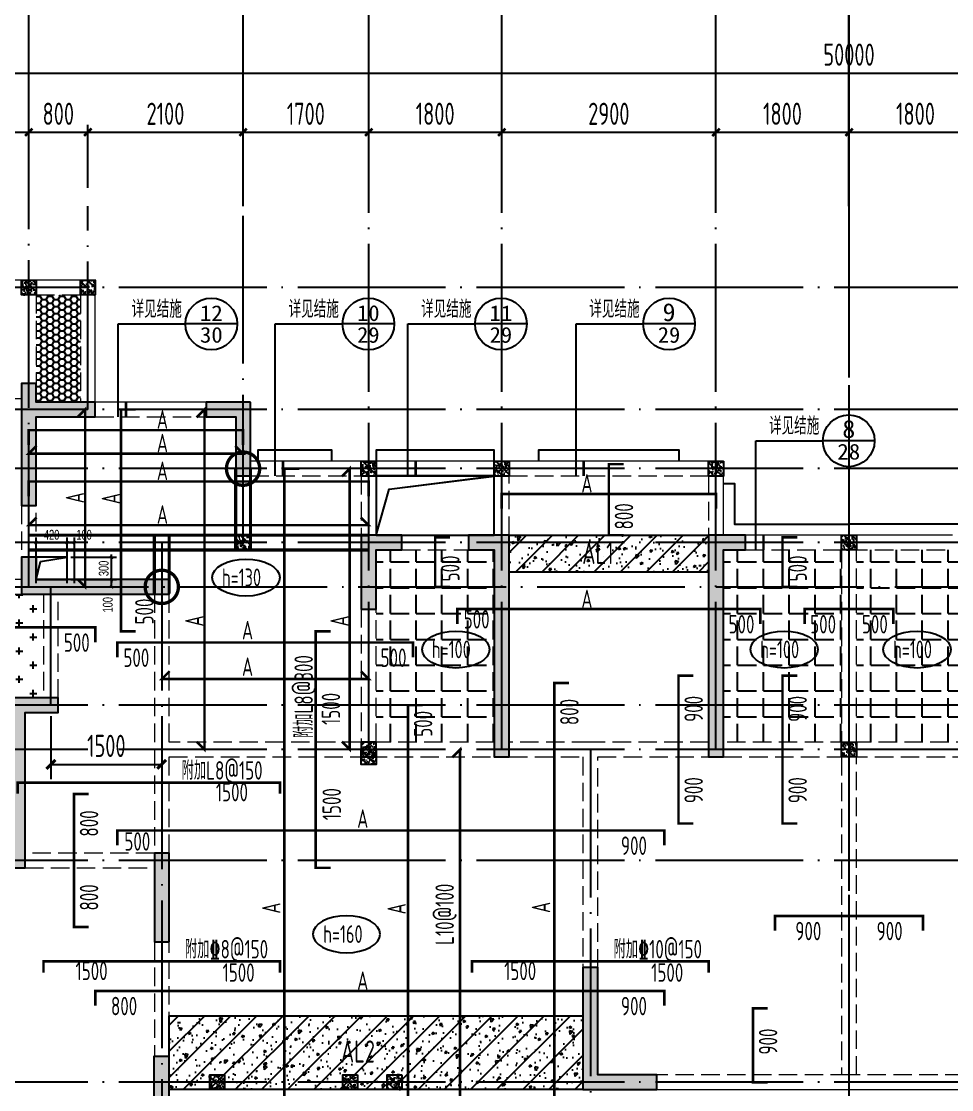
# Model space of a CAD drawing. Extents: x -1712635 to -854203, y -534641 to -21985.
# Drawn here: x -1233873 to -1221284, y -295147 to -280698 of the extents above; entities that cross this region are included whole.
import ezdxf
from ezdxf.enums import TextEntityAlignment as Align

# ---------------------------------------------------------------- set-up
doc = ezdxf.new("R2010")
doc.units = 0
doc.header["$LTSCALE"] = 1000
for name, pattern in [('CENTER', [8, 5, -1, 1, -1]), ('DASH', [0.35, 0.25, -0.1]), ('DASHED', [0.75, 0.5, -0.25]), ('DOTE', [2.42, 2, -0.2, 0.02, -0.2])]:
    doc.linetypes.add(name, pattern=pattern)
doc.layers.get('0').update_dxf_attribs({"linetype": 'CONTINUOUS'})
doc.layers.get('Defpoints').update_dxf_attribs({"linetype": 'CONTINUOUS'})
doc.layers.add('+公共字体', color=7, linetype='CONTINUOUS', lineweight=20)
for name, color, linetype in [('A-AXIS', 1, 'CONTINUOUS'), ('A-DOTE', 10, 'DOTE'), ('BEAM', 4, 'DASHED'), ('DIM_IDEN', 67, 'CONTINUOUS'), ('PUB_TEXT', 2, 'CONTINUOUS'), ('ROOF', 183, 'CONTINUOUS'), ('S-B板填充', 251, 'CONTINUOUS'), ('S-B板标注', 3, 'CONTINUOUS'), ('S-B板配筋', 6, 'CONTINUOUS'), ('S-B板配筋号', 7, 'CONTINUOUS'), ('S-C承台编号', 6, 'CONTINUOUS'), ('S-D洞口', 4, 'CONTINUOUS'), ('S-D洞口标注', 3, 'CONTINUOUS'), ('S-L主梁线', 4, 'DASH'), ('S-Q墙填充', 252, 'CONTINUOUS'), ('S-Q墙实线', 6, 'CONTINUOUS'), ('S-Q墙标注', 3, 'CONTINUOUS'), ('S-Y一般标注', 3, 'CONTINUOUS'), ('S-板正筋', 2, 'CONTINUOUS'), ('S-构造柱', 212, 'CONTINUOUS'), ('TEXT', 2, 'CONTINUOUS'), ('THIN', 7, 'CONTINUOUS'), ('水平筋标注', 7, 'CONTINUOUS'), ('看线', 251, 'CONTINUOUS')]:
    doc.layers.add(name, color=color, linetype=linetype)
doc.layers.add('配箍校核', color=34, linetype='CONTINUOUS', plot=False)
doc.styles.add('_TCH_AXIS', font='COMPLEX', dxfattribs={"bigfont": 'GBCBIG'})
doc.styles.add('_TCH_LABEL', font='simhei.ttf')
doc.styles.add('TSSD_DIMENSION', font='Tssdeng.shx', dxfattribs={"width": 0.7, "bigfont": 'tssdchn.shx'})
doc.styles.add('TSSD_REIN', font='tssdeng.shx', dxfattribs={"width": 0.7, "height": 300, "bigfont": 'tssdchn.shx'})
doc.styles.add('结构文字', font='zstxt.shx', dxfattribs={"width": 0.7, "bigfont": 'zshz.shx'})
doc.dimstyles.new('STRUCK', dxfattribs={"dimtxt": 400, "dimasz": 121, "dimexe": 200, "dimexo": 150, "dimgap": 115, "dimtad": 1, "dimdec": 0, "dimdsep": 46, "dimtxsty": '结构文字', "dimblk": 'ARCHTICK', "dimcen": 400, "dimclrd": 3, "dimclre": 3, "dimclrt": 7, "dimadec": 0, "dimazin": 0, "dimtfac": 1, "dimtdec": 0, "dimtix": 1, "dimtmove": 2, "dimatfit": 3, "dimldrblk": '_DIMX', "dimfxl": 0, "dimtolj": 1, "dimtzin": 0, "dimarcsym": 0})
doc.dimstyles.new('STRUCK30', dxfattribs={"dimscale": 0.33333, "dimtxt": 400, "dimasz": 121, "dimexe": 200, "dimexo": 150, "dimgap": 115, "dimtad": 1, "dimdec": 0, "dimdsep": 46, "dimtxsty": '结构文字', "dimblk": 'ARCHTICK', "dimcen": 400, "dimclrd": 3, "dimclre": 3, "dimclrt": 7, "dimadec": 0, "dimazin": 0, "dimtfac": 1, "dimtdec": 0, "dimtix": 1, "dimtmove": 2, "dimatfit": 3, "dimldrblk": '_DIMX', "dimfxl": 0, "dimtolj": 1, "dimtzin": 0, "dimarcsym": 0})
doc.dimstyles.new('TSSD_100_100', dxfattribs={"dimtxt": 300, "dimasz": 100, "dimexe": 100, "dimexo": 250, "dimgap": 100, "dimtad": 1, "dimdec": 0, "dimzin": 0, "dimdsep": 46, "dimtxsty": 'TSSD_DIMENSION', "dimblk": 'ARCHTICK', "dimcen": 0, "dimdle": 100, "dimclrt": 7, "dimadec": 0, "dimazin": 0, "dimtfac": 1, "dimtdec": 0, "dimtix": 1, "dimtmove": 2, "dimatfit": 3, "dimldrblk": 'ARCHTICK', "dimfxl": 0, "dimtolj": 1, "dimtzin": 0, "dimarcsym": 0})

# ---------------------------------------------------------------- blocks, each defined once
blk = doc.blocks.new('_ArchTick')
at = {"color": 0, "const_width": 0.35}
blk.add_lwpolyline([(-0.5, -0.5), (0.5, 0.5)], dxfattribs=at)
blk = doc.blocks.new('*D122')
at = {"layer": 'Defpoints', "color": 0}
for p in [(18500, 19250), (15700, 18250), (18500, 18250)]:
    blk.add_point(p, dxfattribs=at)
at = {"layer": 'S-Y一般标注', "color": 0, "lineweight": -2}
for p, q in [((15600, 19250), (18600, 19250)), ((15700, 18500), (15700, 19350)), ((18500, 18500), (18500, 19350))]:
    blk.add_line(p, q, dxfattribs=at)
at = {"layer": 'S-Y一般标注', "color": 0, "lineweight": -2, "xscale": 100, "yscale": 100, "zscale": 100, "rotation": 180}
blk.add_blockref('_ArchTick', (15700, 19250), dxfattribs=at)
at = {"layer": 'S-Y一般标注', "color": 0, "lineweight": -2, "xscale": 100, "yscale": 100, "zscale": 100}
blk.add_blockref('_ArchTick', (18500, 19250), dxfattribs=at)
at = {"layer": 'S-Y一般标注', "color": 7, "insert": (17100, 19500), "char_height": 300, "attachment_point": 5, "style": 'TSSD_DIMENSION'}
blk.add_mtext('\\A1;2800', dxfattribs=at)
blk = doc.blocks.new('*D123')
at = {"layer": 'Defpoints', "color": 0}
for p in [(19300, 19250), (18500, 18250), (19300, 18250)]:
    blk.add_point(p, dxfattribs=at)
at = {"layer": 'S-Y一般标注', "color": 0, "lineweight": -2}
for p, q in [((18400, 19250), (19400, 19250)), ((18500, 18500), (18500, 19350)), ((19300, 18500), (19300, 19350))]:
    blk.add_line(p, q, dxfattribs=at)
at = {"layer": 'S-Y一般标注', "color": 0, "lineweight": -2, "xscale": 100, "yscale": 100, "zscale": 100, "rotation": 180}
blk.add_blockref('_ArchTick', (18500, 19250), dxfattribs=at)
at = {"layer": 'S-Y一般标注', "color": 0, "lineweight": -2, "xscale": 100, "yscale": 100, "zscale": 100}
blk.add_blockref('_ArchTick', (19300, 19250), dxfattribs=at)
at = {"layer": 'S-Y一般标注', "color": 7, "insert": (18900, 19500), "char_height": 300, "attachment_point": 5, "style": 'TSSD_DIMENSION'}
blk.add_mtext('\\A1;800', dxfattribs=at)
blk = doc.blocks.new('*D124')
at = {"layer": 'Defpoints', "color": 0}
for p in [(23100, 19250), (21400, 18250), (23100, 18250)]:
    blk.add_point(p, dxfattribs=at)
at = {"layer": 'S-Y一般标注', "color": 0, "lineweight": -2}
for p, q in [((21300, 19250), (23200, 19250)), ((21400, 18500), (21400, 19350)), ((23100, 18500), (23100, 19350))]:
    blk.add_line(p, q, dxfattribs=at)
at = {"layer": 'S-Y一般标注', "color": 0, "lineweight": -2, "xscale": 100, "yscale": 100, "zscale": 100, "rotation": 180}
blk.add_blockref('_ArchTick', (21400, 19250), dxfattribs=at)
at = {"layer": 'S-Y一般标注', "color": 0, "lineweight": -2, "xscale": 100, "yscale": 100, "zscale": 100}
blk.add_blockref('_ArchTick', (23100, 19250), dxfattribs=at)
at = {"layer": 'S-Y一般标注', "color": 7, "insert": (22250, 19500), "char_height": 300, "attachment_point": 5, "style": 'TSSD_DIMENSION'}
blk.add_mtext('\\A1;1700', dxfattribs=at)
blk = doc.blocks.new('*D125')
at = {"layer": 'Defpoints', "color": 0}
for p in [(24900, 19250), (23100, 18250), (24900, 18250)]:
    blk.add_point(p, dxfattribs=at)
at = {"layer": 'S-Y一般标注', "color": 0, "lineweight": -2}
for p, q in [((23000, 19250), (25000, 19250)), ((23100, 18500), (23100, 19350)), ((24900, 18500), (24900, 19350))]:
    blk.add_line(p, q, dxfattribs=at)
at = {"layer": 'S-Y一般标注', "color": 0, "lineweight": -2, "xscale": 100, "yscale": 100, "zscale": 100, "rotation": 180}
blk.add_blockref('_ArchTick', (23100, 19250), dxfattribs=at)
at = {"layer": 'S-Y一般标注', "color": 0, "lineweight": -2, "xscale": 100, "yscale": 100, "zscale": 100}
blk.add_blockref('_ArchTick', (24900, 19250), dxfattribs=at)
at = {"layer": 'S-Y一般标注', "color": 7, "insert": (24000, 19500), "char_height": 300, "attachment_point": 5, "style": 'TSSD_DIMENSION'}
blk.add_mtext('\\A1;1800', dxfattribs=at)
blk = doc.blocks.new('*D126')
at = {"layer": 'Defpoints', "color": 0}
for p in [(27800, 19250), (24900, 18250), (27800, 18250)]:
    blk.add_point(p, dxfattribs=at)
at = {"layer": 'S-Y一般标注', "color": 0, "lineweight": -2}
for p, q in [((24800, 19250), (27900, 19250)), ((24900, 18500), (24900, 19350)), ((27800, 18500), (27800, 19350))]:
    blk.add_line(p, q, dxfattribs=at)
at = {"layer": 'S-Y一般标注', "color": 0, "lineweight": -2, "xscale": 100, "yscale": 100, "zscale": 100, "rotation": 180}
blk.add_blockref('_ArchTick', (24900, 19250), dxfattribs=at)
at = {"layer": 'S-Y一般标注', "color": 0, "lineweight": -2, "xscale": 100, "yscale": 100, "zscale": 100}
blk.add_blockref('_ArchTick', (27800, 19250), dxfattribs=at)
at = {"layer": 'S-Y一般标注', "color": 7, "insert": (26350, 19500), "char_height": 300, "attachment_point": 5, "style": 'TSSD_DIMENSION'}
blk.add_mtext('\\A1;2900', dxfattribs=at)
blk = doc.blocks.new('*D127')
at = {"layer": 'Defpoints', "color": 0}
for p in [(29600, 19250), (27800, 18250), (29600, 18250)]:
    blk.add_point(p, dxfattribs=at)
at = {"layer": 'S-Y一般标注', "color": 0, "lineweight": -2}
for p, q in [((27700, 19250), (29700, 19250)), ((27800, 18500), (27800, 19350)), ((29600, 18500), (29600, 19350))]:
    blk.add_line(p, q, dxfattribs=at)
at = {"layer": 'S-Y一般标注', "color": 0, "lineweight": -2, "xscale": 100, "yscale": 100, "zscale": 100, "rotation": 180}
blk.add_blockref('_ArchTick', (27800, 19250), dxfattribs=at)
at = {"layer": 'S-Y一般标注', "color": 0, "lineweight": -2, "xscale": 100, "yscale": 100, "zscale": 100}
blk.add_blockref('_ArchTick', (29600, 19250), dxfattribs=at)
at = {"layer": 'S-Y一般标注', "color": 7, "insert": (28700, 19500), "char_height": 300, "attachment_point": 5, "style": 'TSSD_DIMENSION'}
blk.add_mtext('\\A1;1800', dxfattribs=at)
blk = doc.blocks.new('*D128')
at = {"layer": 'Defpoints', "color": 0}
for p in [(31400, 19250), (29600, 18250), (31400, 18250)]:
    blk.add_point(p, dxfattribs=at)
at = {"layer": 'S-Y一般标注', "color": 0, "lineweight": -2}
for p, q in [((29500, 19250), (31500, 19250)), ((29600, 18500), (29600, 19350)), ((31400, 18500), (31400, 19350))]:
    blk.add_line(p, q, dxfattribs=at)
at = {"layer": 'S-Y一般标注', "color": 0, "lineweight": -2, "xscale": 100, "yscale": 100, "zscale": 100, "rotation": 180}
blk.add_blockref('_ArchTick', (29600, 19250), dxfattribs=at)
at = {"layer": 'S-Y一般标注', "color": 0, "lineweight": -2, "xscale": 100, "yscale": 100, "zscale": 100}
blk.add_blockref('_ArchTick', (31400, 19250), dxfattribs=at)
at = {"layer": 'S-Y一般标注', "color": 7, "insert": (30500, 19500), "char_height": 300, "attachment_point": 5, "style": 'TSSD_DIMENSION'}
blk.add_mtext('\\A1;1800', dxfattribs=at)
blk = doc.blocks.new('*D139')
at = {"layer": 'Defpoints', "color": 0}
for p in [(54600, 20050), (4600, 18250), (54600, 18250)]:
    blk.add_point(p, dxfattribs=at)
at = {"layer": 'S-Y一般标注', "color": 0, "lineweight": -2}
for p, q in [((4600, 18500), (4600, 20150)), ((54600, 18500), (54600, 20150)), ((4500, 20050), (54700, 20050))]:
    blk.add_line(p, q, dxfattribs=at)
at = {"layer": 'S-Y一般标注', "color": 0, "lineweight": -2, "xscale": 100, "yscale": 100, "zscale": 100, "rotation": 180}
blk.add_blockref('_ArchTick', (4600, 20050), dxfattribs=at)
at = {"layer": 'S-Y一般标注', "color": 0, "lineweight": -2, "xscale": 100, "yscale": 100, "zscale": 100}
blk.add_blockref('_ArchTick', (54600, 20050), dxfattribs=at)
at = {"layer": 'S-Y一般标注', "color": 7, "insert": (29600, 20300), "char_height": 300, "attachment_point": 5, "style": 'TSSD_DIMENSION'}
blk.add_mtext('\\A1;50000', dxfattribs=at)
blk = doc.blocks.new('*D151')
at = {"layer": 'Defpoints', "color": 0}
for p in [(21400, 19250), (19300, 18250), (21400, 18250)]:
    blk.add_point(p, dxfattribs=at)
at = {"layer": 'S-Y一般标注', "color": 0, "lineweight": -2}
for p, q in [((19200, 19250), (21500, 19250)), ((19300, 18500), (19300, 19350)), ((21400, 18500), (21400, 19350))]:
    blk.add_line(p, q, dxfattribs=at)
at = {"layer": 'S-Y一般标注', "color": 0, "lineweight": -2, "xscale": 100, "yscale": 100, "zscale": 100, "rotation": 180}
blk.add_blockref('_ArchTick', (19300, 19250), dxfattribs=at)
at = {"layer": 'S-Y一般标注', "color": 0, "lineweight": -2, "xscale": 100, "yscale": 100, "zscale": 100}
blk.add_blockref('_ArchTick', (21400, 19250), dxfattribs=at)
at = {"layer": 'S-Y一般标注', "color": 7, "insert": (20350, 19500), "char_height": 300, "attachment_point": 5, "style": 'TSSD_DIMENSION'}
blk.add_mtext('\\A1;2100', dxfattribs=at)
blk = doc.blocks.new('20210729.03504727')
at = {"layer": '看线', "color": 202, "ltscale": 0.5}
for points in [[(17500, 10800), (17500, 10950), (16500, 10950), (16500, 10800)], [(19700, 10800), (19700, 10950), (18100, 10950), (18100, 10800)], [(22200, 10800), (22200, 10950), (20300, 10950), (20300, 10800)], [(22800, 10500), (22950, 10500), (22950, 9950), (24500, 9950)], [(26200, 10500), (26050, 10500), (26050, 9950), (24500, 9950)]]:
    blk.add_lwpolyline(points, dxfattribs=at)
blk = doc.blocks.new('*D1385')
at = {"layer": 'Defpoints', "color": 0}
for p in [(-1233253, -287947), (-1232653, -287947), (-1233253, -288247)]:
    blk.add_point(p, dxfattribs=at)
at = {"layer": 'S-D洞口标注', "color": 3, "lineweight": -2}
for p, q in [((-1233203, -287947), (-1232586, -287947)), ((-1232653, -287947), (-1232653, -287907)), ((-1232653, -288247), (-1232653, -287947)), ((-1233203, -288247), (-1232586, -288247)), ((-1232653, -288247), (-1232653, -288287))]:
    blk.add_line(p, q, dxfattribs=at)
at = {"layer": 'S-D洞口标注', "color": 3, "lineweight": -2, "xscale": 40.33293, "yscale": 40.33293, "zscale": 40.33293}
for p, rotation in [((-1232653, -287947), 270), ((-1232653, -288247), 90)]:
    blk.add_blockref('_ArchTick', p, dxfattribs=dict(at, rotation=rotation))
at = {"layer": 'S-D洞口标注', "color": 7, "insert": (-1232758, -288097), "char_height": 133.3, "attachment_point": 5, "rotation": 90, "style": '结构文字'}
blk.add_mtext('\\A1;300', dxfattribs=at)
blk = doc.blocks.new('_DIMX')
blk.add_line((-150, 0), (150, 0))
at = {"const_width": 50}
blk.add_lwpolyline([(-70, -70), (70, 70)], dxfattribs=at)
blk = doc.blocks.new('*D1386')
at = {"layer": 'Defpoints', "color": 0}
for p in [(-1233253, -287748), (-1233673, -288348), (-1233253, -288347)]:
    blk.add_point(p, dxfattribs=at)
at = {"layer": 'S-D洞口标注', "color": 3, "lineweight": -2}
for p, q in [((-1233673, -288298), (-1233673, -287681)), ((-1233253, -288297), (-1233253, -287681)), ((-1233673, -287748), (-1233253, -287748))]:
    blk.add_line(p, q, dxfattribs=at)
at = {"layer": 'S-D洞口标注', "color": 3, "lineweight": -2, "xscale": 40.33293, "yscale": 40.33293, "zscale": 40.33293, "rotation": 180}
blk.add_blockref('_ArchTick', (-1233673, -287748), dxfattribs=at)
at = {"layer": 'S-D洞口标注', "color": 3, "lineweight": -2, "xscale": 40.33293, "yscale": 40.33293, "zscale": 40.33293}
blk.add_blockref('_ArchTick', (-1233253, -287748), dxfattribs=at)
at = {"layer": 'S-D洞口标注', "color": 7, "insert": (-1233463, -287643), "char_height": 133.3, "attachment_point": 5, "style": '结构文字'}
blk.add_mtext('\\A1;420', dxfattribs=at)
blk = doc.blocks.new('*D1387')
at = {"layer": 'Defpoints', "color": 0}
for p in [(-1233153, -287748), (-1233253, -288347), (-1233153, -288347)]:
    blk.add_point(p, dxfattribs=at)
at = {"layer": 'S-D洞口标注', "color": 3, "lineweight": -2}
for p, q in [((-1233253, -288297), (-1233253, -287681)), ((-1233153, -288297), (-1233153, -287681)), ((-1233253, -287748), (-1233153, -287748))]:
    blk.add_line(p, q, dxfattribs=at)
at = {"layer": 'S-D洞口标注', "color": 3, "lineweight": -2, "xscale": 40.33293, "yscale": 40.33293, "zscale": 40.33293, "rotation": 180}
blk.add_blockref('_ArchTick', (-1233253, -287748), dxfattribs=at)
at = {"layer": 'S-D洞口标注', "color": 3, "lineweight": -2, "xscale": 40.33293, "yscale": 40.33293, "zscale": 40.33293}
blk.add_blockref('_ArchTick', (-1233153, -287748), dxfattribs=at)
at = {"layer": 'S-D洞口标注', "color": 7, "insert": (-1233024, -287643), "char_height": 133.3, "attachment_point": 5, "style": '结构文字'}
blk.add_mtext('\\A1;100', dxfattribs=at)
blk = doc.blocks.new('*D1388')
at = {"layer": 'Defpoints', "color": 0}
for p in [(-1233253, -288247), (-1232653, -288247), (-1233253, -288347)]:
    blk.add_point(p, dxfattribs=at)
at = {"layer": 'S-D洞口标注', "color": 3, "lineweight": -2}
for p, q in [((-1233203, -288247), (-1232586, -288247)), ((-1232653, -288347), (-1232653, -288247)), ((-1233203, -288347), (-1232586, -288347))]:
    blk.add_line(p, q, dxfattribs=at)
at = {"layer": 'S-D洞口标注', "color": 3, "lineweight": -2, "xscale": 40.33293, "yscale": 40.33293, "zscale": 40.33293}
for p, rotation in [((-1232653, -288247), 90), ((-1232653, -288347), 270)]:
    blk.add_blockref('_ArchTick', p, dxfattribs=dict(at, rotation=rotation))
at = {"layer": 'S-D洞口标注', "color": 7, "insert": (-1232703, -288589), "char_height": 133.3, "attachment_point": 5, "rotation": 90, "style": '结构文字'}
blk.add_mtext('\\A1;100', dxfattribs=at)
blk = doc.blocks.new('20210803.22403995')
at = {"layer": '+公共字体', "color": 2, "const_width": 45}
for points in [[(-847438, -168387, 1), (-847438, -167937, 1), (-847438, -168387, -1)], [(-848538, -169986, 1), (-848538, -169536, 1), (-848538, -169986, -1)]]:
    blk.add_lwpolyline(points, format="xyb", dxfattribs=at)
blk = doc.blocks.new('20210807.15312446')
at = {"layer": 'S-Q墙填充'}
h = blk.add_hatch(color=252, dxfattribs=at)
h.dxf.hatch_style = 1
h.paths.add_polyline_path([(74816, 67840), (74816, 66540), (75016, 66540), (75016, 67740), (75815, 67740), (75815, 67940), (75016, 67940), (75016, 68190), (74816, 68190)])
h = blk.add_hatch(color=252, dxfattribs=at)
h.dxf.hatch_style = 1
h.paths.add_polyline_path([(77916, 67940), (77316, 67940), (77316, 67740), (77716, 67740), (77716, 66940), (77916, 66940)])
h = blk.add_hatch(color=252, dxfattribs=at)
h.dxf.hatch_style = 1
h.paths.add_polyline_path([(79416, 66140), (79416, 65140), (79616, 65140), (79616, 65940), (79966, 65940), (79966, 66140)])
h = blk.add_hatch(color=252, dxfattribs=at)
h.dxf.hatch_style = 1
h.paths.add_polyline_path([(81416, 66140), (80866, 66140), (80866, 65940), (81216, 65940), (81216, 63140), (81416, 63140)])
h = blk.add_hatch(color=252, dxfattribs=at)
h.dxf.hatch_style = 1
h.paths.add_polyline_path([(84116, 66140), (84116, 63140), (84316, 63140), (84316, 65940), (84616, 65940), (84616, 66140)])
h = blk.add_hatch(color=252, dxfattribs=at)
h.dxf.hatch_style = 1
h.paths.add_polyline_path([(75016, 65540), (75016, 65840), (74816, 65840), (74816, 65340), (75216, 65340), (76816, 65340), (76816, 65540), (75216, 65540)])
h = blk.add_hatch(color=252, dxfattribs=at)
h.dxf.hatch_style = 1
h.paths.add_polyline_path([(74866, 61640), (74866, 63740), (75316, 63740), (75316, 63940), (74666, 63940), (74666, 61840), (74466, 61840), (74466, 61640)])
h = blk.add_hatch(color=252, dxfattribs=at)
h.dxf.hatch_style = 1
h.paths.add_polyline_path([(76816, 60640), (76816, 61840), (76616, 61840), (76616, 60640)])
h = blk.add_hatch(color=252, dxfattribs=at)
h.dxf.hatch_style = 1
h.paths.add_polyline_path([(82416, 58640), (83316, 58640), (83416, 58640), (83416, 58840), (83316, 58840), (82616, 58840), (82616, 60290), (82416, 60290)])
h = blk.add_hatch(color=252, dxfattribs=at)
h.dxf.hatch_style = 1
h.paths.add_polyline_path([(76813, 57440), (76063, 57440), (76063, 57640), (76613, 57640), (76613, 58740), (76613, 59090), (76813, 59090), (76813, 58740)])
at = {"layer": 'S-D洞口', "color": 5}
blk.add_lwpolyline([(79616, 66140), (81216, 66140), (81216, 66940), (79616, 66940), (79616, 66140), (79793, 66762), (81216, 66940)], dxfattribs=at)
at = {"layer": 'S-L主梁线', "linetype": 'ByBlock', "lineweight": 18}
for p, q in [((74915, 69590), (72116, 69590)), ((75816, 69590), (74915, 69590)), ((75815, 67940), (75816, 69590)), ((77316, 67939), (75815, 67939)), ((79516, 67140), (77916, 67140)), ((81316, 67140), (79516, 67140)), ((84316, 67140), (81316, 67140)), ((84316, 66140), (84316, 67140)), ((79616, 66940), (81216, 66940)), ((79616, 66140), (79616, 66940)), ((81216, 66940), (81216, 66140)), ((80866, 66140), (79966, 66140)), ((86016, 66140), (84616, 66140)), ((87416, 66140), (86016, 66140)), ((83416, 58640), (86016, 58640)), ((86016, 58640), (88616, 58640))]:
    blk.add_line(p, q, dxfattribs=at)
at = {"layer": 'S-L主梁线', "linetype": 'DASH', "lineweight": 18}
for p, q in [((75015, 69390), (75616, 69390)), ((75015, 69390), (75016, 68190)), ((75616, 69390), (75615, 67940)), ((75016, 68090), (75016, 68190)), ((72216, 67990), (74816, 67990)), ((75815, 67740), (77316, 67740)), ((77916, 66940), (79416, 66940)), ((79416, 66940), (79416, 66140)), ((81416, 66940), (84116, 66940)), ((81416, 66140), (81416, 66940)), ((84116, 66940), (84116, 66140)), ((74816, 66540), (74816, 65840)), ((75016, 65840), (75016, 66540)), ((79966, 65940), (80866, 65940)), ((84616, 65940), (86016, 65940)), ((85916, 65940), (85916, 63340)), ((86016, 65940), (87416, 65940)), ((86116, 63340), (86116, 65940)), ((74816, 65540), (72216, 65540)), ((72216, 65340), (74816, 65340)), ((75116, 65340), (75116, 63940)), ((75316, 63940), (75316, 65340)), ((76616, 65340), (76616, 63240)), ((76816, 63340), (76816, 65340)), ((79416, 65140), (79416, 63340)), ((79616, 63340), (79616, 65140)), ((79416, 63340), (76816, 63340)), ((81216, 63340), (79616, 63340)), ((82516, 63340), (81416, 63340)), ((84116, 63340), (82516, 63340)), ((86016, 63340), (84316, 63340)), ((87716, 63340), (86016, 63340)), ((76616, 63240), (76616, 61840)), ((76816, 63140), (79516, 63140)), ((76816, 61840), (76816, 63140)), ((79516, 63140), (81216, 63140)), ((81416, 63140), (82416, 63140)), ((82416, 63140), (82416, 60290)), ((82616, 63140), (84116, 63140)), ((82616, 60290), (82616, 63140)), ((84316, 63140), (86016, 63140)), ((85916, 63140), (85916, 58840)), ((86016, 63140), (87716, 63140)), ((86116, 58840), (86116, 63140)), ((76616, 61840), (74866, 61840)), ((74866, 61640), (76616, 61640)), ((76616, 60640), (76616, 59090)), ((76816, 59090), (76816, 60640)), ((86016, 58840), (83416, 58840)), ((88616, 58840), (86016, 58840))]:
    blk.add_line(p, q, dxfattribs=at)
at = {"layer": 'S-Q墙实线'}
for points in [[(74816, 67840), (74816, 66540), (75016, 66540), (75016, 67740), (75815, 67740), (75815, 67940), (75016, 67940), (75016, 68190), (74816, 68190)], [(77916, 67940), (77316, 67940), (77316, 67740), (77716, 67740), (77716, 66940), (77916, 66940)], [(79416, 66140), (79416, 65140), (79616, 65140), (79616, 65940), (79966, 65940), (79966, 66140)], [(81416, 66140), (80866, 66140), (80866, 65940), (81216, 65940), (81216, 63140), (81416, 63140)], [(84116, 66140), (84116, 63140), (84316, 63140), (84316, 65940), (84616, 65940), (84616, 66140)], [(75016, 65540), (75016, 65840), (74816, 65840), (74816, 65340), (75216, 65340), (76816, 65340), (76816, 65540), (75216, 65540)], [(74866, 61640), (74866, 63740), (75316, 63740), (75316, 63940), (74666, 63940), (74666, 61840), (74466, 61840), (74466, 61640)], [(76816, 60640), (76816, 61840), (76616, 61840), (76616, 60640)], [(82416, 58640), (83316, 58640), (83416, 58640), (83416, 58840), (83316, 58840), (82616, 58840), (82616, 60290), (82416, 60290)], [(76813, 57440), (76063, 57440), (76063, 57640), (76613, 57640), (76613, 58740), (76613, 59090), (76813, 59090), (76813, 58740)]]:
    blk.add_lwpolyline(points, close=True, dxfattribs=at)
blk = doc.blocks.new('20210730.02141516')
at = {"layer": 'S-构造柱'}
h = blk.add_hatch(dxfattribs=at)
h.set_pattern_fill('ARMORED', color=256, scale=15, angle=-90, style=0)
h.set_pattern_definition([(320, (-154189.41, 3278673.45), (-9.4128202, -107.5890274), [11.25, -123.75]), (265, (-154189.41, 3278673.45), (112.82882, 20.8127), [9, -99]), (10.4514, (-154190.19, 3278664.49), (103.4159313, -86.7764073), [9.5610285, -105.1713168]), (316.1842, (-154159.41, 3278673.45), (-24.827852, -160.0861573), [16.875, -185.625]), (6.6356, (-154161.48, 3278660.11), (146.117681, -140.199406), [14.341543, -157.75695]), (261.1842, (-154159.41, 3278673.45), (146.11779, -140.199292), [13.5, -148.5]), (291, (-154166.91, 3278658.45), (-60.3928336, -89.5360578), [11.25, -123.75]), (236, (-154166.91, 3278658.45), (108.7725068, -36.4972998), [9, -99]), (341.4514, (-154171.94, 3278650.99), (48.3795745, -126.0333943), [9.5610285, -105.1713168]), (307.5, (-154189.41, 3278673.454), (49.93407807, -1.8239783), [0, -97.8, 0, -100.5, 0, -99.375]), (277.5, (-154189.41, 3278673.454), (59.1617568, -39.4604306), [0, -57.3, 0, -95.55, 0, -37.875]), (237.5, (-154189.41, 3278706.904), (-3.38323076, -80.07336543), [0, -37.5, 0, -117, 0, -155.25]), (227.5, (-154189.41, 3278721.904), (15.0157473, -87.4779254), [0, -48.75, 0, -77.7, 0, -110.25]), (315, (-154189.41, 3278673.454), (53.0330086, 53.0330086), [])])
h.paths.add_polyline_path([(200, 200), (200, 0), (0, 0), (0, 200)])
blk.add_lwpolyline([(200, 200), (200, 0), (0, 0), (0, 200)], close=True, dxfattribs=at)
blk = doc.blocks.new('20210809.18285270')
at = {"layer": 'ROOF', "rotation": 359.9999999538236}
for p in [(13900, 12550), (14700, 12550)]:
    blk.add_blockref('20210730.02141516', p, dxfattribs=at)
at = {"layer": 'ROOF'}
for p in [(18500, 10100), (20300, 10100), (23200, 10100), (16800, 9100), (25000, 9100), (18500, 6200), (25000, 6300), (16450, 1800), (18250, 1800), (18850, 1800)]:
    blk.add_blockref('20210730.02141516', p, dxfattribs=at)
at = {"layer": 'ROOF', "xscale": -1, "rotation": 4.61764226855621e-08}
blk.add_blockref('20210730.02141516', (18700, 6300), dxfattribs=at)
blk = doc.blocks.new('*D402')
at = {"layer": 'Defpoints', "color": 0}
for p in [(-200559, -4859), (-199059, -4859), (-199059, -5659)]:
    blk.add_point(p, dxfattribs=at)
at = {"layer": 'S-Q墙标注', "color": 3, "lineweight": -2}
for p, q in [((-200559, -5009), (-200559, -5859)), ((-199059, -5009), (-199059, -5859)), ((-200559, -5659), (-199059, -5659))]:
    blk.add_line(p, q, dxfattribs=at)
at = {"layer": 'S-Q墙标注', "color": 3, "lineweight": -2, "xscale": 121, "yscale": 121, "zscale": 121, "rotation": 180}
blk.add_blockref('_ArchTick', (-200559, -5659), dxfattribs=at)
at = {"layer": 'S-Q墙标注', "color": 3, "lineweight": -2, "xscale": 121, "yscale": 121, "zscale": 121}
blk.add_blockref('_ArchTick', (-199059, -5659), dxfattribs=at)
at = {"layer": 'S-Q墙标注', "color": 7, "insert": (-199809, -5409), "char_height": 300, "attachment_point": 5, "style": 'TSSD_REIN'}
blk.add_mtext('\\A1;1500', dxfattribs=at)
blk = doc.blocks.new('20210811.10050802')
at = {"layer": 'DIM_IDEN'}
for p, q in [((15459, 14161), (16368, 14161)), ((15459, 12905), (15459, 14161)), ((17068, 14161), (16368, 14161)), ((17584, 14161), (18493, 14161)), ((17584, 12105), (17584, 14161)), ((19193, 14161), (18493, 14161)), ((19378, 14161), (20287, 14161)), ((19378, 12105), (19378, 14161)), ((20987, 14161), (20287, 14161)), ((21653, 14161), (22562, 14161)), ((21653, 12105), (21653, 14161)), ((23262, 14161), (22562, 14161)), ((24085, 12581), (24994, 12581)), ((24085, 11105), (24085, 12581)), ((25694, 12581), (24994, 12581))]:
    blk.add_line(p, q, dxfattribs=at)
at = {"layer": 'DIM_IDEN', "const_width": 35}
for points in [[(15564, 12905), (15564, 13105)], [(17689, 12105), (17689, 12305)], [(19483, 12105), (19483, 12305)], [(21758, 12105), (21758, 12305)], [(24190, 11105), (24190, 11305)]]:
    blk.add_lwpolyline(points, dxfattribs=at)
at = {"layer": 'DIM_IDEN'}
for centre in [(16718, 14161), (18843, 14161), (20637, 14161), (22912, 14161), (25344, 12581)]:
    blk.add_circle(centre, 350, dxfattribs=at)
at = {"layer": 'PUB_TEXT', "style": '_TCH_AXIS'}
for p in [(15638, 14245), (17763, 14245), (19557, 14245), (21833, 14245), (24265, 12665)]:
    blk.add_text('详见结施', height=236.3, dxfattribs=at).set_placement(p)
at = {"layer": 'PUB_TEXT', "style": '_TCH_LABEL'}
for s, height, width, p, p2 in [('12', 211.6, 1.022989, (16562, 14202), (16873, 14202)), ('10', 213.8, 0.988889, (18691, 14202), (18995, 14202)), ('11', 210.8, 1.034884, (20480, 14202), (20794, 14202)), ('9', 242, 1.011364, (22824, 14200), (23000, 14200)), ('30', 212.7, 1.00565, (16564, 13908), (16872, 13908)), ('29', 213.8, 0.988889, (18691, 13907), (18995, 13907)), ('29', 213.8, 0.988889, (20485, 13907), (20789, 13907)), ('29', 213.8, 0.988889, (22760, 13907), (23064, 13907)), ('8', 242, 1.017143, (25256, 12620), (25433, 12620)), ('28', 212.3, 1.011364, (25190, 12328), (25499, 12328))]:
    blk.add_text(s, height=height, dxfattribs=dict(at, width=width)).set_placement(p, p2, align=Align.FIT)
blk = doc.blocks.new('20210726.16395156')
at = {"layer": 'A-AXIS'}
for p, q in [((18500, 18249.9), (18500, 21049.9)), ((21400, 18249.9), (21400, 21049.9)), ((23100, 18249.9), (23100, 21049.9)), ((24900, 18249.9), (24900, 21049.9)), ((27800, 18249.9), (27800, 21049.9)), ((29600, 18249.9), (29600, 21049.9))]:
    blk.add_line(p, q, dxfattribs=at)
at = {"layer": 'A-DOTE'}
for p, q in [((18500, 13100.3), (18500, 18249.9)), ((19300, 15500), (19300, 18249.9)), ((21400, 13700), (21400, 18249.9)), ((23100, 10900), (23100, 18249.9)), ((24900, 10900), (24900, 18249.9)), ((27800, 10900), (27800, 18249.9)), ((29600, 18249.9), (29600, 3600)), ((55600, 17150), (3600, 17150)), ((55600, 15500), (3600, 15500)), ((55600, 14700), (3600, 14700)), ((55600, 13700), (3600, 13700)), ((20299.8, 13700), (20300, 3600)), ((3600, 13100.3), (55600, 13100.3)), ((18800, 11500), (18800, 13100)), ((55600, 11500), (3600, 11500)), ((55600, 10900), (3600, 10900)), ((26100, 10900), (26100, 3600)), ((55600, 9400), (3600, 9400)), ((55600, 6400), (3600, 6400))]:
    blk.add_line(p, q, dxfattribs=at)
at = {"layer": 'S-Y一般标注'}
for base, p1, p2, picture, middle in [((54600, 20049.9), (4600, 18249.9), (54600, 18249.9), '*D139', (29600, 20299.9)), ((18500, 19249.9), (15700, 18249.9), (18500, 18249.9), '*D122', (17100, 19499.9)), ((19300, 19249.9), (18500, 18249.9), (19300, 18249.9), '*D123', (18900, 19499.9)), ((21400, 19249.9), (19300, 18249.9), (21400, 18249.9), '*D151', (20350, 19499.9)), ((23100, 19249.9), (21400, 18249.9), (23100, 18249.9), '*D124', (22250, 19499.9)), ((24900, 19249.9), (23100, 18249.9), (24900, 18249.9), '*D125', (24000, 19499.9)), ((27800, 19249.9), (24900, 18249.9), (27800, 18249.9), '*D126', (26350, 19499.9)), ((29600, 19249.9), (27800, 18249.9), (29600, 18249.9), '*D127', (28700, 19499.9)), ((31400, 19249.9), (29600, 18249.9), (31400, 18249.9), '*D128', (30500, 19499.9))]:
    dim = blk.add_linear_dim(base=base, p1=p1, p2=p2, dimstyle='TSSD_100_100', dxfattribs=at)
    dim.commit()
    dim.dimension.update_dxf_attribs({"geometry": picture, "text_midpoint": middle})
blk = doc.blocks.new('20210810.19092027')
at = {"layer": 'S-Q墙标注'}
dim = blk.add_linear_dim(base=(100917.7, 61274), p1=(99417.8, 62074), p2=(100917.7, 62074), dimstyle='STRUCK', override={"dimtxt": 300, "dimgap": 100, "dimtxsty": 'TSSD_REIN'}, dxfattribs=at)
dim.commit()
dim.dimension.update_dxf_attribs({"geometry": '*D402', "text_midpoint": (100167.7, 61524), "insert": (299976.5, 66933)})

msp = doc.modelspace()

# ---------------------------------------------------------------- hatches: boundary and pattern name
at = {"layer": 'BEAM', "linetype": 'ByBlock'}
h = msp.add_hatch(dxfattribs=at)
h.set_pattern_fill('ARMORED', color=252, scale=50, angle=180, style=0)
h.set_pattern_definition([(230, (-1445043.97, 1626273.87), (-358.63009, 31.376067), [37.5, -412.5]), (175, (-1445043.97, 1626273.87), (69.37567, -376.09607), [30, -330]), (280.4514, (-1445073.85, 1626276.48), (-289.25469, -344.71977), [31.870095, -350.571056]), (226.1842, (-1445043.97, 1626173.87), (-533.62052, 82.75951), [56.25, -618.75]), (276.6356, (-1445088.44, 1626180.76), (-467.33135, -487.05894), [47.80514, -525.8565]), (171.1842, (-1445043.97, 1626173.87), (-467.33097, -487.0593), [45, -495]), (201, (-1445093.97, 1626198.87), (-298.453526, 201.309445), [37.5, -412.5]), (146, (-1445093.97, 1626198.87), (-121.657666, -362.57502), [30, -330]), (251.4514, (-1445118.84, 1626215.64), (-420.111314, -161.26525), [31.870095, -350.571056]), (217.5, (-1445043.97, 1626273.87), (-6.079928, -166.446927), [0, -326, 0, -335, 0, -331.25]), (187.5, (-1445043.97, 1626273.87), (-131.534769, -197.205856), [0, -191, 0, -318.5, 0, -126.25]), (147.5, (-1444932.47, 1626273.87), (-266.911218, 11.277436), [0, -125, 0, -390, 0, -517.5]), (137.5, (-1444882.47, 1626273.87), (-291.593085, -50.05249), [0, -162.5, 0, -259, 0, -367.5]), (225, (-1445043.97, 1626273.87), (176.776695, -176.776695), [])])
h.paths.add_polyline_path([(-1224572.84, -288147.43), (-1227272.83, -288147.43), (-1227272.83, -287647.43), (-1224572.84, -287647.43)])
h = msp.add_hatch(dxfattribs=at)
h.set_pattern_fill('ARMORED', color=252, scale=50, angle=180, style=0)
h.set_pattern_definition([(230, (-1449544, 1619273.88), (-358.63009, 31.376067), [37.5, -412.5]), (175, (-1449544, 1619273.88), (69.37567, -376.09607), [30, -330]), (280.4514, (-1449573.88, 1619276.5), (-289.25469, -344.71977), [31.870095, -350.571056]), (226.1842, (-1449544, 1619173.9), (-533.62052, 82.75951), [56.25, -618.75]), (276.6356, (-1449588.46, 1619180.8), (-467.33135, -487.05894), [47.80514, -525.8565]), (171.1842, (-1449544, 1619173.9), (-467.33097, -487.0593), [45, -495]), (201, (-1449594, 1619198.88), (-298.453526, 201.309445), [37.5, -412.5]), (146, (-1449594, 1619198.88), (-121.657666, -362.57502), [30, -330]), (251.4514, (-1449618.86, 1619215.65), (-420.111314, -161.26525), [31.870095, -350.571056]), (217.5, (-1449543.99, 1619273.88), (-6.079928, -166.446927), [0, -326, 0, -335, 0, -331.25]), (187.5, (-1449544, 1619273.88), (-131.534769, -197.205856), [0, -191, 0, -318.5, 0, -126.25]), (147.5, (-1449432.49, 1619273.88), (-266.911218, 11.277436), [0, -125, 0, -390, 0, -517.5]), (137.5, (-1449382.5, 1619273.88), (-291.593085, -50.05249), [0, -162.5, 0, -259, 0, -367.5]), (225, (-1449544, 1619273.88), (176.776695, -176.776695), [])])
h.paths.add_polyline_path([(-1226272.86, -295147.43), (-1231872.86, -295147.42), (-1231872.86, -294147.42), (-1226272.86, -294147.43)])
at = {"layer": 'S-B板填充', "linetype": 'ByBlock'}
h = msp.add_hatch(dxfattribs=at)
h.set_pattern_fill('HONEY', color=252, scale=17.142857, style=0)
h.set_pattern_definition([(0, (-1177994.395, -468433.837), (81.642857, 47.136514), [54.42857, -108.857143]), (120, (-1177994.395, -468433.837), (-81.642847, 47.136531), [54.42857, -108.857143]), (60, (-1177994.395, -468433.837), (1e-05, 94.273045), [-108.857143, 54.42857])])
h.paths.add_polyline_path([(-1233673.16, -285847.43), (-1233073.02, -285847.43), (-1233073.02, -284397.43), (-1233673.16, -284397.43)])
at = {"layer": 'S-B板填充'}
h = msp.add_hatch(dxfattribs=at)
h.set_pattern_fill('ANGLE', color=252, scale=50, style=0)
h.set_pattern_definition([(0, (-1131438.9, -436091.3), (0, 349.25), [254, -95.25]), (90, (-1131438.9, -436091.3), (-349.25, 2e-14), [254, -95.25])])
h.paths.add_polyline_path([(-1229072.85, -287847.43), (-1227472.83, -287847.43), (-1227472.83, -290447.43), (-1229072.85, -290447.43)])
h = msp.add_hatch(dxfattribs=at)
h.set_pattern_fill('ANGLE', color=252, scale=50, style=0)
h.set_pattern_definition([(0, (-1126738.9, -436091.3), (0, 349.25), [254, -95.25]), (90, (-1126738.9, -436091.3), (-349.25, 2e-14), [254, -95.25])])
h.paths.add_polyline_path([(-1224372.85, -287847.43), (-1222772.84, -287847.43), (-1222772.84, -290447.43), (-1224372.85, -290447.43)])
h = msp.add_hatch(dxfattribs=at)
h.set_pattern_fill('ANGLE', color=252, scale=50, style=0)
h.set_pattern_definition([(0, (-1124938.9, -436091.3), (0, 349.25), [254, -95.25]), (90, (-1124938.9, -436091.3), (-349.25, 2e-14), [254, -95.25])])
h.paths.add_polyline_path([(-1222572.83, -287847.43), (-1220972.81, -287847.43), (-1220972.81, -290447.43), (-1222572.83, -290447.43)])
h = msp.add_hatch(dxfattribs=at)
h.set_pattern_fill('CROSS', color=252, scale=30, style=0)
h.set_pattern_definition([(0, (-1149938.88, -436091.3), (190.5, 190.5), [95.25, -285.75]), (90, (-1149891.26, -436138.93), (-190.5, 190.5), [95.25, -285.75])])
h.paths.add_polyline_path([(-1236772.89, -288447.16), (-1233572.95, -288447.16), (-1233572.95, -289847.43), (-1236772.89, -289847.43)])

# ---------------------------------------------------------------- linework, layer by layer
at = {"layer": 'BEAM', "linetype": 'ByBlock'}
for points in [[(-1224572.84, -288147.43), (-1227272.83, -288147.43), (-1227272.83, -287647.43), (-1224572.84, -287647.43)], [(-1226272.86, -295147.43), (-1231872.86, -295147.42), (-1231872.86, -294147.42), (-1226272.86, -294147.43)]]:
    msp.add_lwpolyline(points, close=True, dxfattribs=at)
at = {"layer": 'S-B板标注'}
for centre in [(-1230833.96, -288220.79), (-1227992.96, -289194.35), (-1223549.7, -289194.35), (-1221751.75, -289194.35)]:
    msp.add_ellipse(centre, major_axis=(-457.33, 0), ratio=0.54724159, dxfattribs=at)
at = {"layer": 'S-B板标注', "extrusion": (0, 0, -1)}
msp.add_ellipse((-1229472.74, -293045.21), major_axis=(457.33, -0.02), ratio=0.54724159, dxfattribs=at)
at = {"layer": 'S-B板配筋', "lineweight": 35, "const_width": 35}
for points in [[(-1233115.23, -288241.1), (-1233009.17, -288347.17), (-1233009.17, -285947.44), (-1233115.23, -286053.5)], [(-1232324.79, -288947.16), (-1232524.79, -288947.16), (-1232524.79, -285947.44), (-1232324.79, -285947.44)], [(-1231500.68, -290441.37), (-1231394.62, -290547.43), (-1231394.62, -285947.43), (-1231500.68, -286053.5)], [(-1233772.83, -286427.34), (-1233772.83, -286227.34), (-1230872.82, -286227.34), (-1230872.82, -286427.34)], [(-1233666.77, -286439.58), (-1233772.83, -286545.64), (-1230872.84, -286545.64), (-1230978.9, -286439.58)], [(-1225722.83, -287647.43), (-1225922.83, -287647.43), (-1225922.83, -286687.43), (-1225722.83, -286687.43)], [(-1230112.45, -296847.27), (-1230312.45, -296847.27), (-1230312.44, -286747.43), (-1230112.44, -286747.43)], [(-1229534.82, -290441.37), (-1229428.76, -290547.43), (-1229428.76, -286747.43), (-1229534.82, -286853.5)], [(-1233772.82, -287122), (-1233772.82, -286922), (-1229172.82, -286922), (-1229172.82, -287122)], [(-1227372.82, -287290.61), (-1227372.82, -287090.61), (-1224472.82, -287090.61), (-1224472.82, -287290.61)], [(-1233666.77, -287406.28), (-1233772.83, -287512.35), (-1229172.84, -287512.35), (-1229278.9, -287406.28)], [(-1228072.83, -288347.43), (-1228272.83, -288347.43), (-1228272.83, -287677.43), (-1228072.83, -287677.43)], [(-1223372.83, -288347.44), (-1223572.83, -288347.44), (-1223572.83, -287677.44), (-1223372.83, -287677.44)], [(-1227972.83, -288847.43), (-1227972.83, -288647.43), (-1223872.84, -288647.43), (-1223872.84, -288847.43)], [(-1223272.83, -288847.43), (-1223272.83, -288647.43), (-1222072.83, -288647.43), (-1222072.83, -288847.43)], [(-1222072.81, -288847.43), (-1222072.81, -288647.43), (-1223272.81, -288647.43), (-1223272.81, -288847.43)], [(-1237472.89, -289095.47), (-1237472.89, -288895.47), (-1232872.95, -288895.47), (-1232872.95, -289095.47)], [(-1229688.65, -292147.43), (-1229888.65, -292147.43), (-1229888.65, -288947.43), (-1229688.65, -288947.43)], [(-1232572.83, -289299.78), (-1232572.83, -289099.78), (-1228572.83, -289099.78), (-1228572.83, -289299.78)], [(-1231866.78, -289487.97), (-1231972.84, -289594.04), (-1229172.84, -289594.04), (-1229278.9, -289487.97)], [(-1224779.71, -291547.43), (-1224979.71, -291547.43), (-1224979.71, -289547.43), (-1224779.71, -289547.43)], [(-1223372.84, -291547.43), (-1223572.84, -291547.43), (-1223572.84, -289547.43), (-1223372.84, -289547.43)], [(-1226461.66, -296847.27), (-1226661.66, -296847.27), (-1226661.66, -289647.43), (-1226461.66, -289647.43)], [(-1228441.52, -296847.27), (-1228641.52, -296847.27), (-1228641.52, -289947.43), (-1228441.52, -289947.43)], [(-1228042.84, -296741.2), (-1227936.77, -296847.27), (-1227936.77, -290547.43), (-1228042.84, -290653.5)], [(-1230372.8, -291145.1), (-1230372.8, -290995.1), (-1233922.8, -290995.1), (-1233922.8, -291145.1)], [(-1232961.52, -292947.43), (-1233161.52, -292947.43), (-1233161.52, -291147.43), (-1232961.52, -291147.43)], [(-1232572.84, -291842.48), (-1232572.84, -291642.48), (-1225172.84, -291642.48), (-1225172.84, -291842.48)], [(-1223672.84, -292997.43), (-1223672.84, -292797.43), (-1221672.84, -292797.43), (-1221672.84, -292997.43)], [(-1233572.75, -293563.41), (-1233572.75, -293413.41), (-1230372.75, -293413.41), (-1230372.75, -293563.41)], [(-1227772.75, -293563.41), (-1227772.75, -293413.41), (-1224572.75, -293413.41), (-1224572.75, -293563.41)], [(-1232872.84, -294012.21), (-1232872.84, -293812.21), (-1225172.84, -293812.21), (-1225172.84, -294012.21)], [(-1223772.84, -295047.43), (-1223972.84, -295047.43), (-1223972.84, -294047.43), (-1223772.84, -294047.43)]]:
    msp.add_lwpolyline(points, dxfattribs=at)
at = {"layer": 'S-D洞口', "color": 5}
for points in [[(-1229072.83, -287647.43), (-1227472.83, -287647.43), (-1227472.83, -286847.43), (-1229072.83, -286847.43), (-1229072.83, -287647.43), (-1228895.05, -287025.21), (-1227472.83, -286847.43)], [(-1233672.82, -288247.16), (-1233252.82, -288247.16), (-1233252.82, -287947.16), (-1233672.82, -287947.16), (-1233672.82, -288247.16), (-1233614.49, -288005.5), (-1233252.82, -287947.16)]]:
    msp.add_lwpolyline(points, dxfattribs=at)
at = {"layer": 'S-板正筋', "color": 5, "linetype": 'DASH', "const_width": 42.86}
for points in [[(-1230972.82, -286747.43), (-1230972.82, -287847.43)], [(-1230772.82, -286747.44), (-1230772.82, -287847.43)], [(-1233772.83, -287647.44), (-1229172.82, -287647.44)], [(-1232072.83, -288437.89), (-1232072.83, -287647.44)], [(-1231872.82, -288437.89), (-1231872.82, -287647.43)], [(-1233772.83, -287847.44), (-1229172.82, -287847.44)]]:
    msp.add_lwpolyline(points, dxfattribs=at)
at = {"layer": 'THIN', "linetype": 'CENTER'}
msp.add_line((-1222672.82, -278514.65), (-1222672.82, -302381.58), dxfattribs=at)

# ---------------------------------------------------------------- block references
msp.add_blockref('20210729.03504727', (-1247172.85, -297447.43))
at = {"layer": 'A-DOTE'}
msp.add_blockref('20210726.16395156', (-1252272.82, -301447.48), dxfattribs=at)
at = {"layer": 'PUB_TEXT'}
msp.add_blockref('20210811.10050802', (-1248019.91, -298952.06), dxfattribs=at)
at = {"layer": 'S-C承台编号'}
msp.add_blockref('20210803.22403995', (-383434.69, -118585.9), dxfattribs=at)
at = {"layer": 'S-Q墙填充'}
msp.add_blockref('20210807.15312446', (-1308688.47, -353786.98), dxfattribs=at)
at = {"layer": '水平筋标注'}
msp.add_blockref('20210810.19092027', (-1332890.66, -352021.43), dxfattribs=at)
at = {"layer": '配箍校核'}
msp.add_blockref('20210809.18285270', (-1247772.84, -296947.6), dxfattribs=at)

# ---------------------------------------------------------------- texts
at = {"layer": 'S-B板标注', "color": 7, "style": 'TSSD_REIN', "width": 0.7}
for s, p in [('h=130', (-1231158.65, -288338.93)), ('h=100', (-1228317.65, -289312.5)), ('h=100', (-1223874.39, -289312.5)), ('h=100', (-1222076.44, -289312.5))]:
    msp.add_text(s, height=240, dxfattribs=at).set_placement(p)
msp.add_text('h=160', height=240, rotation=359.997282, dxfattribs=at).set_placement((-1229787.75, -293163.34))
at = {"layer": 'S-B板配筋号', "color": 1, "style": 'TSSD_REIN', "width": 0.7}
for s, p in [('A', (-1232039.22, -286207.77)), ('A', (-1232039.22, -286526.07)), ('A', (-1232039.22, -286902.43)), ('A', (-1226294.69, -287071.04)), ('A', (-1232039.22, -287492.77)), ('A', (-1226294.69, -288633.75)), ('A', (-1230887.02, -289056.57)), ('A', (-1230887.02, -289550.84)), ('附加L8@150', (-1231704.58, -290954.54)), ('附加%%1328@150', (-1231659.71, -293372.85)), ('附加%%13210@150', (-1225859.71, -293372.85))]:
    msp.add_text(s, height=250, dxfattribs=at).set_placement(p)
for s, p in [('A', (-1233021.83, -287217.37)), ('A', (-1232537.45, -287228.65)), ('A', (-1231407.28, -288883.4)), ('A', (-1229441.42, -288883.4)), ('附加L8@300', (-1229927.26, -290393.13)), ('L10@100', (-1228019.35, -293190.07)), ('A', (-1230366.8, -292767.52)), ('A', (-1226716.02, -292758.41))]:
    msp.add_text(s, height=250, rotation=449.999992, dxfattribs=at).set_placement(p)
at = {"layer": 'S-B板配筋号', "style": 'TSSD_REIN', "width": 0.7}
for s, p in [('800', (-1225842.83, -287393.24)), ('500', (-1228192.83, -288097.43)), ('500', (-1223492.83, -288097.44)), ('500', (-1232332.95, -288680.43)), ('1500', (-1229808.65, -289997.43)), ('900', (-1224899.71, -289997.43)), ('900', (-1223492.84, -289997.43)), ('800', (-1226581.66, -290039.59)), ('500', (-1228561.52, -290199.16)), ('900', (-1224899.71, -291097.43)), ('900', (-1223492.84, -291097.43)), ('1500', (-1229797.84, -291285.88)), ('800', (-1233081.52, -291547.43)), ('800', (-1233081.52, -292547.43)), ('900', (-1223892.84, -294497.43))]:
    msp.add_text(s, height=250, rotation=449.999992, dxfattribs=at).set_placement(p, align=Align.TOP_CENTER)
for s, p in [('500', (-1227711.5, -288660.33)), ('500', (-1224127.74, -288727.43)), ('500', (-1223022.83, -288727.43)), ('500', (-1223022.81, -288727.43)), ('500', (-1222322.83, -288727.43)), ('500', (-1222322.81, -288727.43)), ('500', (-1233122.95, -288975.47)), ('500', (-1232316.72, -289179.78)), ('500', (-1228836, -289179.78)), ('1500', (-1231023.14, -290998.13)), ('500', (-1232303.44, -291664.95)), ('900', (-1225582.69, -291722.48)), ('900', (-1223222.84, -292877.43)), ('900', (-1222122.84, -292877.43)), ('1500', (-1232922.41, -293416.44)), ('1500', (-1230932.44, -293438.73)), ('1500', (-1227122.41, -293416.44)), ('1500', (-1225132.44, -293438.73)), ('800', (-1232482.69, -293892.21)), ('900', (-1225582.69, -293892.21))]:
    msp.add_text(s, height=250, dxfattribs=at).set_placement(p, align=Align.TOP_CENTER)
for p in [(-1229328.36, -291606.41), (-1229328.36, -293798.15)]:
    msp.add_text('A', height=250, dxfattribs=at).set_placement(p)
msp.add_text('A', height=250, rotation=449.999992, dxfattribs=at).set_placement((-1228669.26, -292777.32))
at = {"layer": 'TEXT', "color": 1, "style": 'TSSD_REIN', "width": 0.7}
for s, p in [('AL1', (-1225858.17, -288038.04, 0)), ('AL2', (-1229088.14, -294781.31, 0))]:
    msp.add_text(s, height=300, dxfattribs=at).set_placement(p, align=Align.RIGHT)

# ---------------------------------------------------------------- dimensions: what is measured, and where the dimension line sits
at = {"layer": 'S-D洞口标注'}
dim = msp.add_linear_dim(base=(-1233252.82, -287747.77), p1=(-1233672.82, -288347.77), p2=(-1233252.82, -288347.16), dimstyle='STRUCK30', dxfattribs=at)
dim.commit()
dim.dimension.update_dxf_attribs({"geometry": '*D1386', "text_midpoint": (-1233462.82, -287642.77)})
dim = msp.add_linear_dim(base=(-1233152.83, -287747.77), p1=(-1233252.82, -288347.16), p2=(-1233152.83, -288347.16), dimstyle='STRUCK30', dxfattribs=at)
dim.commit()
dim.dimension.update_dxf_attribs({"geometry": '*D1387', "text_midpoint": (-1233023.94, -287642.77), "dimtype": 160})
dim = msp.add_linear_dim(base=(-1232652.82, -287947.16), p1=(-1233252.82, -288247.16), p2=(-1233252.82, -287947.16), angle=90, dimstyle='STRUCK30', dxfattribs=at)
dim.commit()
dim.dimension.update_dxf_attribs({"geometry": '*D1385', "text_midpoint": (-1232757.82, -288097.16)})
dim = msp.add_linear_dim(base=(-1232652.82, -288247.16), p1=(-1233252.82, -288347.16), p2=(-1233252.82, -288247.16), angle=90, dimstyle='STRUCK30', dxfattribs=at)
dim.commit()
dim.dimension.update_dxf_attribs({"geometry": '*D1388', "text_midpoint": (-1232702.82, -288589.09), "dimtype": 160})

doc.saveas('drawing.dxf')
